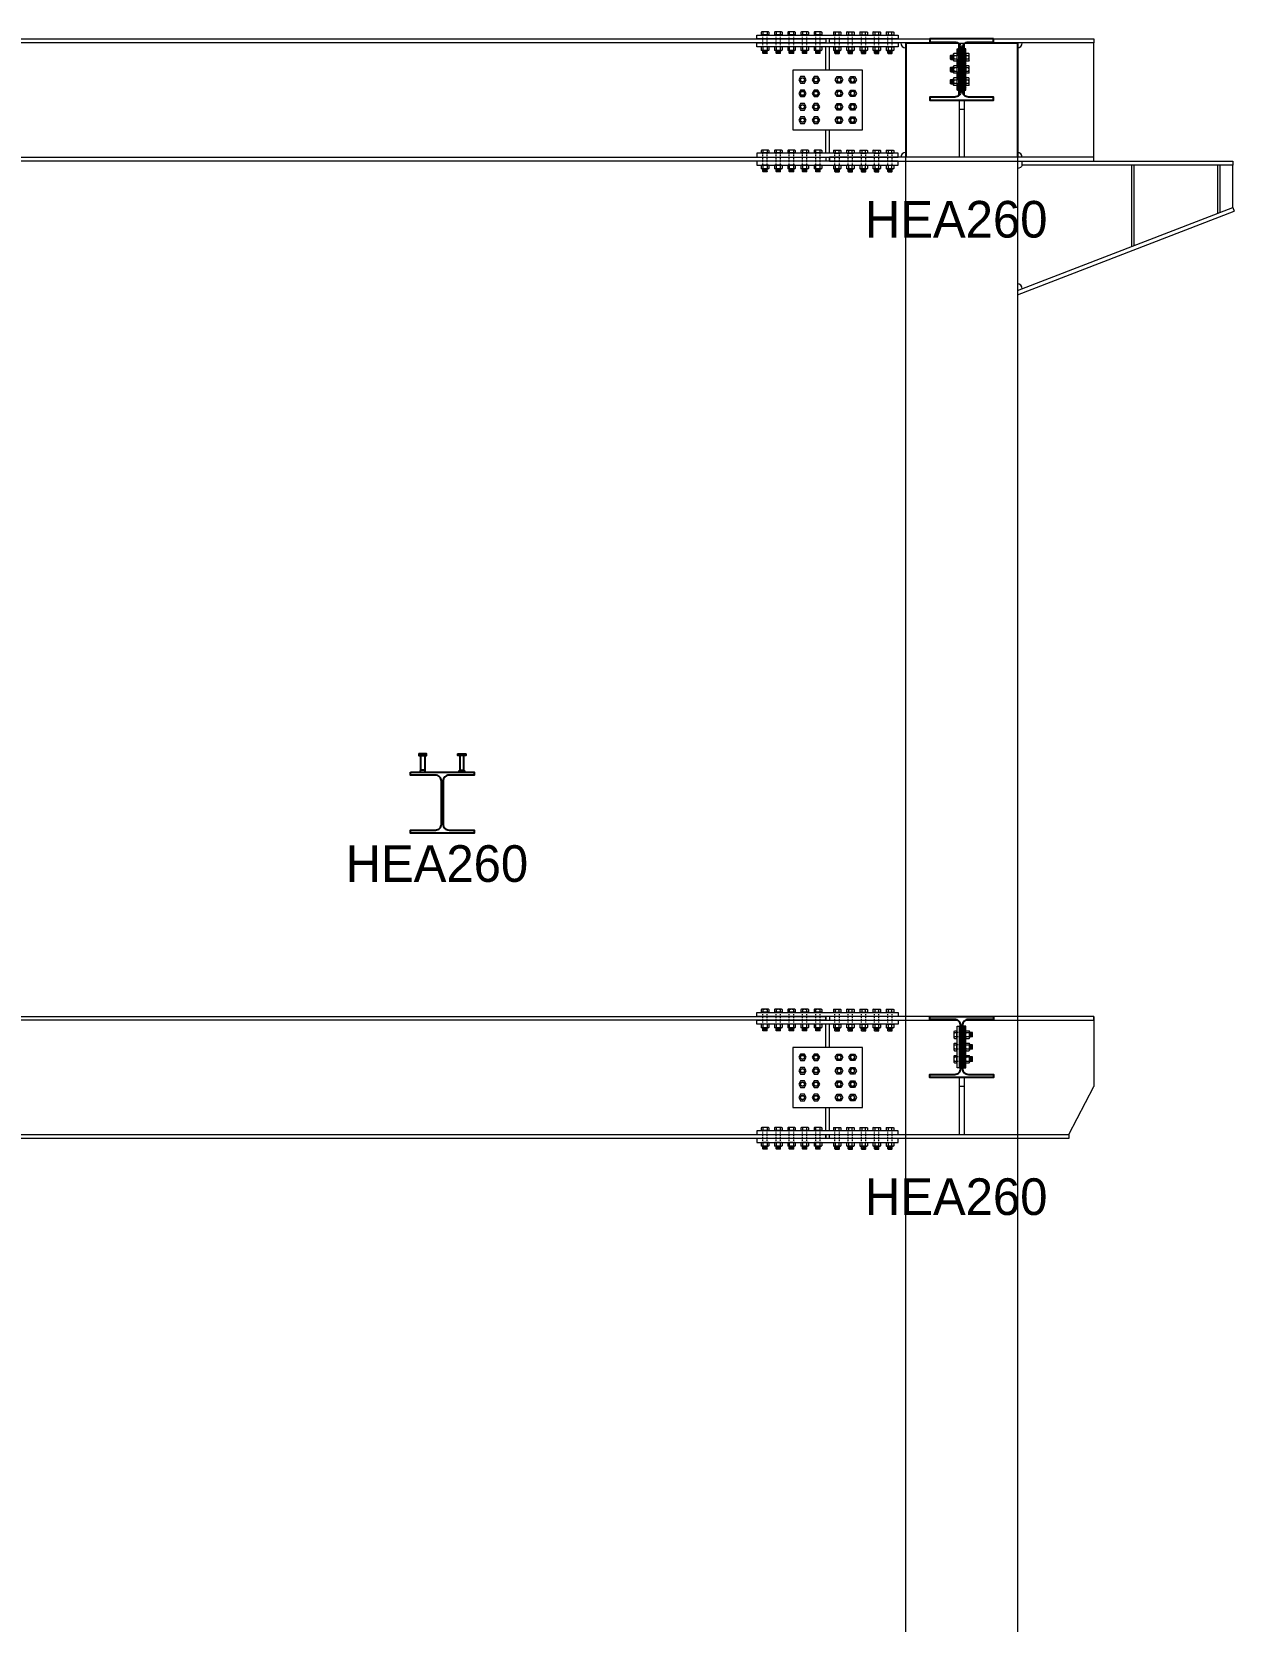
# Model space of a CAD drawing. Header units: millimetres. Extents: x -6949 to 549764, y -83146 to 127128.
# Drawn here: x 415359 to 420280, y 44081 to 50586 of the extents above; entities that cross this region are included whole.
import ezdxf

# ---------------------------------------------------------------- set-up
doc = ezdxf.new("R2010")
doc.units = ezdxf.units.MM
doc.linetypes.add('Tratto', pattern=[6.35, 3.175, -3.175])
for name, color, linetype, lineweight in [('bulloni', 5, 'Continuous', 9), ('piastra', 6, 'Continuous', 18), ('S-BEAM', 5, 'Continuous', 18), ('S-COLS', 7, 'Continuous', 18), ('SEZIONI acciaio - Steel sections', 7, 'Continuous', 25)]:
    doc.layers.add(name, color=color, linetype=linetype, lineweight=lineweight)
doc.layers.add('PIOLO', color=4, linetype='Continuous')
doc.layers.add('quote', color=7, linetype='Continuous', lineweight=5, true_color=0x383838)
doc.styles.get("Standard").update_dxf_attribs({"font": ''})
doc.styles.get('Standard').set_extended_font_data('Bahnschrift Light')
pattern_1 = [(135, (406406.666, 97391.149), (-4.4901281, -4.4901281), [])]

# ---------------------------------------------------------------- blocks, each defined once
blk = doc.blocks.new('*U1437')
at = {"layer": 'bulloni'}
blk.add_lwpolyline([(-15.6, 0), (-7.8, -13.5), (7.8, -13.5), (15.6, 0), (7.8, 13.5), (-7.8, 13.5)], close=True, dxfattribs=at)
for radius in [9, 7.88]:
    blk.add_circle((0, 0), radius, dxfattribs=at)
blk = doc.blocks.new('*U1438')
at = {"color": 0, "linetype": 'ByBlock', "lineweight": -2, "transparency": 16777216}
for p in [(0, 0), (55, 0), (0, -55), (55, -55), (0, -110), (55, -110), (0, -165), (55, -165)]:
    blk.add_blockref('*U1437', p, dxfattribs=at)
blk = doc.blocks.new('*U1444')
at = {"layer": 'bulloni'}
blk.add_lwpolyline([(-15.6, 0), (-7.8, -13.5), (7.8, -13.5), (15.6, 0), (7.8, 13.5), (-7.8, 13.5)], close=True, dxfattribs=at)
for radius in [9, 7.88]:
    blk.add_circle((0, 0), radius, dxfattribs=at)
blk = doc.blocks.new('*U1445')
at = {"color": 0, "linetype": 'ByBlock', "lineweight": -2, "transparency": 16777216}
for p in [(0, 0), (55, 0), (0, -55), (55, -55), (0, -110), (55, -110), (0, -165), (55, -165)]:
    blk.add_blockref('*U1444', p, dxfattribs=at)
blk = doc.blocks.new('*U1446')
at = {"layer": 'bulloni'}
for p, q in [((-13.7, 44.3), (-15.6, 43.1)), ((-15.6, 43.1), (-15.6, 32.8)), ((15.6, 32.8), (-15.6, 32.8)), ((13.7, 44.3), (-13.7, 44.3)), ((-12.5, 32.8), (-12.5, 32.3)), ((12.5, 32.3), (-12.5, 32.3)), ((-7.8, 32.8), (-7.8, 43.1)), ((7.8, 43.1), (7.8, 32.8)), ((12.5, 32.8), (12.5, 32.3)), ((13.7, 44.3), (15.6, 43.1)), ((15.6, 43.1), (15.6, 32.8)), ((-13.7, -16.7), (-15.6, -17.9)), ((-15.6, -17.9), (-15.6, -30.4)), ((-13.7, -31.7), (-15.6, -30.4)), ((13.7, -16.7), (-13.7, -16.7)), ((13.7, -31.7), (-13.7, -31.7)), ((-9, -43.3), (-9, -31.7)), ((-8, -44.3), (-9, -43.3)), ((9, -43.3), (-9, -43.3)), ((8, -44.3), (-8, -44.3)), ((-7.8, -30.4), (-7.8, -17.9)), ((-6.5, -34.4), (6.5, -33.7)), ((-6.5, -39.4), (6.5, -38.7)), ((-5, -36.8), (5, -36.3)), ((-5, -41.8), (5, -41.3)), ((7.8, -17.9), (7.8, -30.4)), ((9, -43.3), (8, -44.3)), ((9, -43.3), (9, -31.7)), ((13.7, -16.7), (15.6, -17.9)), ((13.7, -31.7), (15.6, -30.4)), ((15.6, -17.9), (15.6, -30.4))]:
    blk.add_line(p, q, dxfattribs=at)
at = {"layer": 'bulloni', "linetype": 'Tratto'}
for points in [[(-9, -16.7), (-9, 31.3)], [(9, -16.7), (9, 31.3)]]:
    blk.add_lwpolyline(points, dxfattribs=at)
at = {"layer": 'bulloni'}
for centre, radius, start, end in [((-11.7, 37.6), 6.67, 54.26215, 125.73785), ((-10, 31.3), 1, 0, 90), ((0, 19.5), 24.8, 71.68582, 108.31418), ((11.7, 37.6), 6.67, 54.26215, 125.73785), ((10, 31.3), 1, 90, 180), ((-11.7, -23.4), 6.67, 54.26215, 125.73785), ((-11.7, -25), 6.67, 234.26215, 305.73785), ((0, -41.5), 24.8, 71.68582, 108.31418), ((0, -6.9), 24.8, 251.68582, 288.31418), ((11.7, -23.4), 6.67, 54.26215, 125.73785), ((11.7, -25), 6.67, 234.26215, 305.73785)]:
    blk.add_arc(centre, radius, start, end, dxfattribs=at)
blk = doc.blocks.new('*U1439')
at = {"layer": 'bulloni', "color": 0, "linetype": 'ByBlock', "lineweight": -2, "transparency": 16777216}
for p in [(0, 0), (54, 0), (108, 0), (162, 0), (216, 0)]:
    blk.add_blockref('*U1446', p, dxfattribs=at)
blk = doc.blocks.new('*U1440')
at = {"layer": 'bulloni'}
for p, q in [((-13.7, 44.3), (-15.6, 43.1)), ((-15.6, 43.1), (-15.6, 32.8)), ((15.6, 32.8), (-15.6, 32.8)), ((13.7, 44.3), (-13.7, 44.3)), ((-12.5, 32.8), (-12.5, 32.3)), ((12.5, 32.3), (-12.5, 32.3)), ((-7.8, 32.8), (-7.8, 43.1)), ((7.8, 43.1), (7.8, 32.8)), ((12.5, 32.8), (12.5, 32.3)), ((13.7, 44.3), (15.6, 43.1)), ((15.6, 43.1), (15.6, 32.8)), ((-13.7, -16.7), (-15.6, -17.9)), ((-15.6, -17.9), (-15.6, -30.4)), ((-13.7, -31.7), (-15.6, -30.4)), ((13.7, -16.7), (-13.7, -16.7)), ((13.7, -31.7), (-13.7, -31.7)), ((-9, -43.3), (-9, -31.7)), ((-8, -44.3), (-9, -43.3)), ((9, -43.3), (-9, -43.3)), ((8, -44.3), (-8, -44.3)), ((-7.8, -30.4), (-7.8, -17.9)), ((-6.5, -34.4), (6.5, -33.7)), ((-6.5, -39.4), (6.5, -38.7)), ((-5, -36.8), (5, -36.3)), ((-5, -41.8), (5, -41.3)), ((7.8, -17.9), (7.8, -30.4)), ((9, -43.3), (8, -44.3)), ((9, -43.3), (9, -31.7)), ((13.7, -16.7), (15.6, -17.9)), ((13.7, -31.7), (15.6, -30.4)), ((15.6, -17.9), (15.6, -30.4))]:
    blk.add_line(p, q, dxfattribs=at)
at = {"layer": 'bulloni', "linetype": 'Tratto'}
for points in [[(-9, -16.7), (-9, 31.3)], [(9, -16.7), (9, 31.3)]]:
    blk.add_lwpolyline(points, dxfattribs=at)
at = {"layer": 'bulloni'}
for centre, radius, start, end in [((-11.7, 37.6), 6.67, 54.26215, 125.73785), ((-10, 31.3), 1, 0, 90), ((0, 19.5), 24.8, 71.68582, 108.31418), ((11.7, 37.6), 6.67, 54.26215, 125.73785), ((10, 31.3), 1, 90, 180), ((-11.7, -23.4), 6.67, 54.26215, 125.73785), ((-11.7, -25), 6.67, 234.26215, 305.73785), ((0, -41.5), 24.8, 71.68582, 108.31418), ((0, -6.9), 24.8, 251.68582, 288.31418), ((11.7, -23.4), 6.67, 54.26215, 125.73785), ((11.7, -25), 6.67, 234.26215, 305.73785)]:
    blk.add_arc(centre, radius, start, end, dxfattribs=at)
blk = doc.blocks.new('*U1441')
at = {"color": 0, "linetype": 'ByBlock', "lineweight": -2, "transparency": 16777216}
for p in [(0, 0), (54, 0), (108, 0), (162, 0), (216, 0)]:
    blk.add_blockref('*U1440', p, dxfattribs=at)
blk = doc.blocks.new('*U1443')
at = {"layer": 'bulloni'}
for p, q in [((-13.7, 44.3), (-15.6, 43.1)), ((-15.6, 43.1), (-15.6, 32.8)), ((15.6, 32.8), (-15.6, 32.8)), ((13.7, 44.3), (-13.7, 44.3)), ((-12.5, 32.8), (-12.5, 32.3)), ((12.5, 32.3), (-12.5, 32.3)), ((-7.8, 32.8), (-7.8, 43.1)), ((7.8, 43.1), (7.8, 32.8)), ((12.5, 32.8), (12.5, 32.3)), ((13.7, 44.3), (15.6, 43.1)), ((15.6, 43.1), (15.6, 32.8)), ((-13.7, -16.7), (-15.6, -17.9)), ((-15.6, -17.9), (-15.6, -30.4)), ((-13.7, -31.7), (-15.6, -30.4)), ((13.7, -16.7), (-13.7, -16.7)), ((13.7, -31.7), (-13.7, -31.7)), ((-9, -43.3), (-9, -31.7)), ((-8, -44.3), (-9, -43.3)), ((9, -43.3), (-9, -43.3)), ((8, -44.3), (-8, -44.3)), ((-7.8, -30.4), (-7.8, -17.9)), ((-6.5, -34.4), (6.5, -33.7)), ((-6.5, -39.4), (6.5, -38.7)), ((-5, -36.8), (5, -36.3)), ((-5, -41.8), (5, -41.3)), ((7.8, -17.9), (7.8, -30.4)), ((9, -43.3), (8, -44.3)), ((9, -43.3), (9, -31.7)), ((13.7, -16.7), (15.6, -17.9)), ((13.7, -31.7), (15.6, -30.4)), ((15.6, -17.9), (15.6, -30.4))]:
    blk.add_line(p, q, dxfattribs=at)
at = {"layer": 'bulloni', "linetype": 'Tratto'}
for points in [[(-9, -16.7), (-9, 31.3)], [(9, -16.7), (9, 31.3)]]:
    blk.add_lwpolyline(points, dxfattribs=at)
at = {"layer": 'bulloni'}
for centre, radius, start, end in [((-11.7, 37.6), 6.67, 54.26215, 125.73785), ((-10, 31.3), 1, 0, 90), ((0, 19.5), 24.8, 71.68582, 108.31418), ((11.7, 37.6), 6.67, 54.26215, 125.73785), ((10, 31.3), 1, 90, 180), ((-11.7, -23.4), 6.67, 54.26215, 125.73785), ((-11.7, -25), 6.67, 234.26215, 305.73785), ((0, -41.5), 24.8, 71.68582, 108.31418), ((0, -6.9), 24.8, 251.68582, 288.31418), ((11.7, -23.4), 6.67, 54.26215, 125.73785), ((11.7, -25), 6.67, 234.26215, 305.73785)]:
    blk.add_arc(centre, radius, start, end, dxfattribs=at)
blk = doc.blocks.new('*U1435')
at = {"color": 0, "linetype": 'ByBlock', "lineweight": -2, "transparency": 16777216}
for p in [(0, 0), (54, 0), (108, 0), (162, 0), (216, 0)]:
    blk.add_blockref('*U1443', p, dxfattribs=at)
blk = doc.blocks.new('*U1436')
at = {"layer": 'bulloni'}
for p, q in [((-13.7, 44.3), (-15.6, 43.1)), ((-15.6, 43.1), (-15.6, 32.8)), ((15.6, 32.8), (-15.6, 32.8)), ((13.7, 44.3), (-13.7, 44.3)), ((-12.5, 32.8), (-12.5, 32.3)), ((12.5, 32.3), (-12.5, 32.3)), ((-7.8, 32.8), (-7.8, 43.1)), ((7.8, 43.1), (7.8, 32.8)), ((12.5, 32.8), (12.5, 32.3)), ((13.7, 44.3), (15.6, 43.1)), ((15.6, 43.1), (15.6, 32.8)), ((-13.7, -16.7), (-15.6, -17.9)), ((-15.6, -17.9), (-15.6, -30.4)), ((-13.7, -31.7), (-15.6, -30.4)), ((13.7, -16.7), (-13.7, -16.7)), ((13.7, -31.7), (-13.7, -31.7)), ((-9, -43.3), (-9, -31.7)), ((-8, -44.3), (-9, -43.3)), ((9, -43.3), (-9, -43.3)), ((8, -44.3), (-8, -44.3)), ((-7.8, -30.4), (-7.8, -17.9)), ((-6.5, -34.4), (6.5, -33.7)), ((-6.5, -39.4), (6.5, -38.7)), ((-5, -36.8), (5, -36.3)), ((-5, -41.8), (5, -41.3)), ((7.8, -17.9), (7.8, -30.4)), ((9, -43.3), (8, -44.3)), ((9, -43.3), (9, -31.7)), ((13.7, -16.7), (15.6, -17.9)), ((13.7, -31.7), (15.6, -30.4)), ((15.6, -17.9), (15.6, -30.4))]:
    blk.add_line(p, q, dxfattribs=at)
at = {"layer": 'bulloni', "linetype": 'Tratto'}
for points in [[(-9, -16.7), (-9, 31.3)], [(9, -16.7), (9, 31.3)]]:
    blk.add_lwpolyline(points, dxfattribs=at)
at = {"layer": 'bulloni'}
for centre, radius, start, end in [((-11.7, 37.6), 6.67, 54.26215, 125.73785), ((-10, 31.3), 1, 0, 90), ((0, 19.5), 24.8, 71.68582, 108.31418), ((11.7, 37.6), 6.67, 54.26215, 125.73785), ((10, 31.3), 1, 90, 180), ((-11.7, -23.4), 6.67, 54.26215, 125.73785), ((-11.7, -25), 6.67, 234.26215, 305.73785), ((0, -41.5), 24.8, 71.68582, 108.31418), ((0, -6.9), 24.8, 251.68582, 288.31418), ((11.7, -23.4), 6.67, 54.26215, 125.73785), ((11.7, -25), 6.67, 234.26215, 305.73785)]:
    blk.add_arc(centre, radius, start, end, dxfattribs=at)
blk = doc.blocks.new('*U1442')
at = {"color": 0, "linetype": 'ByBlock', "lineweight": -2, "transparency": 16777216}
for p in [(0, 0), (54, 0), (108, 0), (162, 0), (216, 0)]:
    blk.add_blockref('*U1436', p, dxfattribs=at)
blk = doc.blocks.new('*U1483')
at = {"layer": 'bulloni'}
blk.add_lwpolyline([(-15.6, 0), (-7.8, -13.5), (7.8, -13.5), (15.6, 0), (7.8, 13.5), (-7.8, 13.5)], close=True, dxfattribs=at)
for radius in [9, 7.88]:
    blk.add_circle((0, 0), radius, dxfattribs=at)
blk = doc.blocks.new('*U1484')
at = {"color": 0, "linetype": 'ByBlock', "lineweight": -2, "transparency": 16777216}
for p in [(0, 0), (55, 0), (0, -55), (55, -55), (0, -110), (55, -110), (0, -165), (55, -165)]:
    blk.add_blockref('*U1483', p, dxfattribs=at)
blk = doc.blocks.new('*U1485')
at = {"layer": 'bulloni'}
blk.add_lwpolyline([(-15.6, 0), (-7.8, -13.5), (7.8, -13.5), (15.6, 0), (7.8, 13.5), (-7.8, 13.5)], close=True, dxfattribs=at)
for radius in [9, 7.88]:
    blk.add_circle((0, 0), radius, dxfattribs=at)
blk = doc.blocks.new('*U1486')
at = {"color": 0, "linetype": 'ByBlock', "lineweight": -2, "transparency": 16777216}
for p in [(0, 0), (55, 0), (0, -55), (55, -55), (0, -110), (55, -110), (0, -165), (55, -165)]:
    blk.add_blockref('*U1485', p, dxfattribs=at)
blk = doc.blocks.new('*U1487')
at = {"layer": 'bulloni'}
for p, q in [((-13.7, 44.3), (-15.6, 43.1)), ((-15.6, 43.1), (-15.6, 32.8)), ((15.6, 32.8), (-15.6, 32.8)), ((13.7, 44.3), (-13.7, 44.3)), ((-12.5, 32.8), (-12.5, 32.3)), ((12.5, 32.3), (-12.5, 32.3)), ((-7.8, 32.8), (-7.8, 43.1)), ((7.8, 43.1), (7.8, 32.8)), ((12.5, 32.8), (12.5, 32.3)), ((13.7, 44.3), (15.6, 43.1)), ((15.6, 43.1), (15.6, 32.8)), ((-13.7, -16.7), (-15.6, -17.9)), ((-15.6, -17.9), (-15.6, -30.4)), ((-13.7, -31.7), (-15.6, -30.4)), ((13.7, -16.7), (-13.7, -16.7)), ((13.7, -31.7), (-13.7, -31.7)), ((-9, -43.3), (-9, -31.7)), ((-8, -44.3), (-9, -43.3)), ((9, -43.3), (-9, -43.3)), ((8, -44.3), (-8, -44.3)), ((-7.8, -30.4), (-7.8, -17.9)), ((-6.5, -34.4), (6.5, -33.7)), ((-6.5, -39.4), (6.5, -38.7)), ((-5, -36.8), (5, -36.3)), ((-5, -41.8), (5, -41.3)), ((7.8, -17.9), (7.8, -30.4)), ((9, -43.3), (8, -44.3)), ((9, -43.3), (9, -31.7)), ((13.7, -16.7), (15.6, -17.9)), ((13.7, -31.7), (15.6, -30.4)), ((15.6, -17.9), (15.6, -30.4))]:
    blk.add_line(p, q, dxfattribs=at)
at = {"layer": 'bulloni', "linetype": 'Tratto'}
for points in [[(-9, -16.7), (-9, 31.3)], [(9, -16.7), (9, 31.3)]]:
    blk.add_lwpolyline(points, dxfattribs=at)
at = {"layer": 'bulloni'}
for centre, radius, start, end in [((-11.7, 37.6), 6.67, 54.26215, 125.73785), ((-10, 31.3), 1, 0, 90), ((0, 19.5), 24.8, 71.68582, 108.31418), ((11.7, 37.6), 6.67, 54.26215, 125.73785), ((10, 31.3), 1, 90, 180), ((-11.7, -23.4), 6.67, 54.26215, 125.73785), ((-11.7, -25), 6.67, 234.26215, 305.73785), ((0, -41.5), 24.8, 71.68582, 108.31418), ((0, -6.9), 24.8, 251.68582, 288.31418), ((11.7, -23.4), 6.67, 54.26215, 125.73785), ((11.7, -25), 6.67, 234.26215, 305.73785)]:
    blk.add_arc(centre, radius, start, end, dxfattribs=at)
blk = doc.blocks.new('*U1498')
at = {"color": 0, "linetype": 'ByBlock', "lineweight": -2, "transparency": 16777216}
for p in [(0, 0), (54, 0), (108, 0), (162, 0), (216, 0)]:
    blk.add_blockref('*U1487', p, dxfattribs=at)
blk = doc.blocks.new('*U1466')
at = {"layer": 'bulloni'}
for p, q in [((-13.7, 44.3), (-15.6, 43.1)), ((-15.6, 43.1), (-15.6, 32.8)), ((15.6, 32.8), (-15.6, 32.8)), ((13.7, 44.3), (-13.7, 44.3)), ((-12.5, 32.8), (-12.5, 32.3)), ((12.5, 32.3), (-12.5, 32.3)), ((-7.8, 32.8), (-7.8, 43.1)), ((7.8, 43.1), (7.8, 32.8)), ((12.5, 32.8), (12.5, 32.3)), ((13.7, 44.3), (15.6, 43.1)), ((15.6, 43.1), (15.6, 32.8)), ((-13.7, -16.7), (-15.6, -17.9)), ((-15.6, -17.9), (-15.6, -30.4)), ((-13.7, -31.7), (-15.6, -30.4)), ((13.7, -16.7), (-13.7, -16.7)), ((13.7, -31.7), (-13.7, -31.7)), ((-9, -43.3), (-9, -31.7)), ((-8, -44.3), (-9, -43.3)), ((9, -43.3), (-9, -43.3)), ((8, -44.3), (-8, -44.3)), ((-7.8, -30.4), (-7.8, -17.9)), ((-6.5, -34.4), (6.5, -33.7)), ((-6.5, -39.4), (6.5, -38.7)), ((-5, -36.8), (5, -36.3)), ((-5, -41.8), (5, -41.3)), ((7.8, -17.9), (7.8, -30.4)), ((9, -43.3), (8, -44.3)), ((9, -43.3), (9, -31.7)), ((13.7, -16.7), (15.6, -17.9)), ((13.7, -31.7), (15.6, -30.4)), ((15.6, -17.9), (15.6, -30.4))]:
    blk.add_line(p, q, dxfattribs=at)
at = {"layer": 'bulloni', "linetype": 'Tratto'}
for points in [[(-9, -16.7), (-9, 31.3)], [(9, -16.7), (9, 31.3)]]:
    blk.add_lwpolyline(points, dxfattribs=at)
at = {"layer": 'bulloni'}
for centre, radius, start, end in [((-11.7, 37.6), 6.67, 54.26215, 125.73785), ((-10, 31.3), 1, 0, 90), ((0, 19.5), 24.8, 71.68582, 108.31418), ((11.7, 37.6), 6.67, 54.26215, 125.73785), ((10, 31.3), 1, 90, 180), ((-11.7, -23.4), 6.67, 54.26215, 125.73785), ((-11.7, -25), 6.67, 234.26215, 305.73785), ((0, -41.5), 24.8, 71.68582, 108.31418), ((0, -6.9), 24.8, 251.68582, 288.31418), ((11.7, -23.4), 6.67, 54.26215, 125.73785), ((11.7, -25), 6.67, 234.26215, 305.73785)]:
    blk.add_arc(centre, radius, start, end, dxfattribs=at)
blk = doc.blocks.new('*U1467')
at = {"color": 0, "linetype": 'ByBlock', "lineweight": -2, "transparency": 16777216}
for p in [(0, 0), (54, 0), (108, 0), (162, 0), (216, 0)]:
    blk.add_blockref('*U1466', p, dxfattribs=at)
blk = doc.blocks.new('*U1469')
at = {"layer": 'bulloni'}
for p, q in [((-13.7, 44.3), (-15.6, 43.1)), ((-15.6, 43.1), (-15.6, 32.8)), ((15.6, 32.8), (-15.6, 32.8)), ((13.7, 44.3), (-13.7, 44.3)), ((-12.5, 32.8), (-12.5, 32.3)), ((12.5, 32.3), (-12.5, 32.3)), ((-7.8, 32.8), (-7.8, 43.1)), ((7.8, 43.1), (7.8, 32.8)), ((12.5, 32.8), (12.5, 32.3)), ((13.7, 44.3), (15.6, 43.1)), ((15.6, 43.1), (15.6, 32.8)), ((-13.7, -16.7), (-15.6, -17.9)), ((-15.6, -17.9), (-15.6, -30.4)), ((-13.7, -31.7), (-15.6, -30.4)), ((13.7, -16.7), (-13.7, -16.7)), ((13.7, -31.7), (-13.7, -31.7)), ((-9, -43.3), (-9, -31.7)), ((-8, -44.3), (-9, -43.3)), ((9, -43.3), (-9, -43.3)), ((8, -44.3), (-8, -44.3)), ((-7.8, -30.4), (-7.8, -17.9)), ((-6.5, -34.4), (6.5, -33.7)), ((-6.5, -39.4), (6.5, -38.7)), ((-5, -36.8), (5, -36.3)), ((-5, -41.8), (5, -41.3)), ((7.8, -17.9), (7.8, -30.4)), ((9, -43.3), (8, -44.3)), ((9, -43.3), (9, -31.7)), ((13.7, -16.7), (15.6, -17.9)), ((13.7, -31.7), (15.6, -30.4)), ((15.6, -17.9), (15.6, -30.4))]:
    blk.add_line(p, q, dxfattribs=at)
at = {"layer": 'bulloni', "linetype": 'Tratto'}
for points in [[(-9, -16.7), (-9, 31.3)], [(9, -16.7), (9, 31.3)]]:
    blk.add_lwpolyline(points, dxfattribs=at)
at = {"layer": 'bulloni'}
for centre, radius, start, end in [((-11.7, 37.6), 6.67, 54.26215, 125.73785), ((-10, 31.3), 1, 0, 90), ((0, 19.5), 24.8, 71.68582, 108.31418), ((11.7, 37.6), 6.67, 54.26215, 125.73785), ((10, 31.3), 1, 90, 180), ((-11.7, -23.4), 6.67, 54.26215, 125.73785), ((-11.7, -25), 6.67, 234.26215, 305.73785), ((0, -41.5), 24.8, 71.68582, 108.31418), ((0, -6.9), 24.8, 251.68582, 288.31418), ((11.7, -23.4), 6.67, 54.26215, 125.73785), ((11.7, -25), 6.67, 234.26215, 305.73785)]:
    blk.add_arc(centre, radius, start, end, dxfattribs=at)
blk = doc.blocks.new('*U1450')
at = {"color": 0, "linetype": 'ByBlock', "lineweight": -2, "transparency": 16777216}
for p in [(0, 0), (54, 0), (108, 0), (162, 0), (216, 0)]:
    blk.add_blockref('*U1469', p, dxfattribs=at)
blk = doc.blocks.new('*U1473')
at = {"layer": 'bulloni'}
for p, q in [((-13.7, 44.3), (-15.6, 43.1)), ((-15.6, 43.1), (-15.6, 32.8)), ((15.6, 32.8), (-15.6, 32.8)), ((13.7, 44.3), (-13.7, 44.3)), ((-12.5, 32.8), (-12.5, 32.3)), ((12.5, 32.3), (-12.5, 32.3)), ((-7.8, 32.8), (-7.8, 43.1)), ((7.8, 43.1), (7.8, 32.8)), ((12.5, 32.8), (12.5, 32.3)), ((13.7, 44.3), (15.6, 43.1)), ((15.6, 43.1), (15.6, 32.8)), ((-13.7, -16.7), (-15.6, -17.9)), ((-15.6, -17.9), (-15.6, -30.4)), ((-13.7, -31.7), (-15.6, -30.4)), ((13.7, -16.7), (-13.7, -16.7)), ((13.7, -31.7), (-13.7, -31.7)), ((-9, -43.3), (-9, -31.7)), ((-8, -44.3), (-9, -43.3)), ((9, -43.3), (-9, -43.3)), ((8, -44.3), (-8, -44.3)), ((-7.8, -30.4), (-7.8, -17.9)), ((-6.5, -34.4), (6.5, -33.7)), ((-6.5, -39.4), (6.5, -38.7)), ((-5, -36.8), (5, -36.3)), ((-5, -41.8), (5, -41.3)), ((7.8, -17.9), (7.8, -30.4)), ((9, -43.3), (8, -44.3)), ((9, -43.3), (9, -31.7)), ((13.7, -16.7), (15.6, -17.9)), ((13.7, -31.7), (15.6, -30.4)), ((15.6, -17.9), (15.6, -30.4))]:
    blk.add_line(p, q, dxfattribs=at)
at = {"layer": 'bulloni', "linetype": 'Tratto'}
for points in [[(-9, -16.7), (-9, 31.3)], [(9, -16.7), (9, 31.3)]]:
    blk.add_lwpolyline(points, dxfattribs=at)
at = {"layer": 'bulloni'}
for centre, radius, start, end in [((-11.7, 37.6), 6.67, 54.26215, 125.73785), ((-10, 31.3), 1, 0, 90), ((0, 19.5), 24.8, 71.68582, 108.31418), ((11.7, 37.6), 6.67, 54.26215, 125.73785), ((10, 31.3), 1, 90, 180), ((-11.7, -23.4), 6.67, 54.26215, 125.73785), ((-11.7, -25), 6.67, 234.26215, 305.73785), ((0, -41.5), 24.8, 71.68582, 108.31418), ((0, -6.9), 24.8, 251.68582, 288.31418), ((11.7, -23.4), 6.67, 54.26215, 125.73785), ((11.7, -25), 6.67, 234.26215, 305.73785)]:
    blk.add_arc(centre, radius, start, end, dxfattribs=at)
blk = doc.blocks.new('*U1468')
at = {"color": 0, "linetype": 'ByBlock', "lineweight": -2, "transparency": 16777216}
for p in [(0, 0), (54, 0), (108, 0), (162, 0), (216, 0)]:
    blk.add_blockref('*U1473', p, dxfattribs=at)
blk = doc.blocks.new('dbcjd')
at = {"layer": 'bulloni'}
for p, q in [((12724.8, -46896.2), (12726, -46894.3)), ((12724.8, -46923.6), (12724.8, -46896.2)), ((12738.5, -46894.3), (12726, -46894.3)), ((12739.8, -46896.2), (12738.5, -46894.3)), ((12739.8, -46923.6), (12739.8, -46896.2)), ((12775.8, -46922.4), (12775.8, -46897.4)), ((12776.3, -46897.4), (12775.8, -46897.4)), ((12776.3, -46925.5), (12776.3, -46894.3)), ((12786.5, -46894.3), (12776.3, -46894.3)), ((12787.8, -46896.2), (12786.5, -46894.3)), ((12787.8, -46923.6), (12787.8, -46896.2)), ((12712.1, -46901.9), (12713.1, -46900.9)), ((12712.1, -46917.9), (12712.1, -46901.9)), ((12713.1, -46918.9), (12712.1, -46917.9)), ((12712.1, -46951.9), (12713.1, -46950.9)), ((12712.1, -46967.9), (12712.1, -46951.9)), ((12713.1, -46900.9), (12724.8, -46900.9)), ((12713.1, -46918.9), (12713.1, -46900.9)), ((12713.1, -46918.9), (12724.8, -46918.9)), ((12713.1, -46950.9), (12724.8, -46950.9)), ((12713.1, -46968.9), (12713.1, -46950.9)), ((12714.6, -46904.9), (12715.2, -46914.9)), ((12714.6, -46954.9), (12715.2, -46964.9)), ((12717, -46903.4), (12717.8, -46916.4)), ((12717, -46953.4), (12717.8, -46966.4)), ((12719.6, -46904.9), (12720.2, -46914.9)), ((12719.6, -46954.9), (12720.2, -46964.9)), ((12722, -46903.4), (12722.8, -46916.4)), ((12722, -46953.4), (12722.8, -46966.4)), ((12724.8, -46923.6), (12726, -46925.5)), ((12724.8, -46946.2), (12726, -46944.3)), ((12724.8, -46973.6), (12724.8, -46946.2)), ((12726, -46902.1), (12738.5, -46902.1)), ((12738.5, -46917.7), (12726, -46917.7)), ((12738.5, -46925.5), (12726, -46925.5)), ((12738.5, -46944.3), (12726, -46944.3)), ((12726, -46952.1), (12738.5, -46952.1)), ((12739.8, -46923.6), (12738.5, -46925.5)), ((12739.8, -46946.2), (12738.5, -46944.3)), ((12739.8, -46973.6), (12739.8, -46946.2)), ((12776.3, -46922.4), (12775.8, -46922.4)), ((12775.8, -46972.4), (12775.8, -46947.4)), ((12776.3, -46947.4), (12775.8, -46947.4)), ((12776.3, -46902.1), (12786.5, -46902.1)), ((12786.5, -46917.7), (12776.3, -46917.7)), ((12786.5, -46925.5), (12776.3, -46925.5)), ((12776.3, -46975.5), (12776.3, -46944.3)), ((12786.5, -46944.3), (12776.3, -46944.3)), ((12776.3, -46952.1), (12786.5, -46952.1)), ((12787.8, -46923.6), (12786.5, -46925.5)), ((12787.8, -46946.2), (12786.5, -46944.3)), ((12787.8, -46973.6), (12787.8, -46946.2)), ((12713.1, -46968.9), (12712.1, -46967.9)), ((12712.1, -47001.9), (12713.1, -47000.9)), ((12712.1, -47017.9), (12712.1, -47001.9)), ((12713.1, -47018.9), (12712.1, -47017.9)), ((12713.1, -46968.9), (12724.8, -46968.9)), ((12713.1, -47000.9), (12724.8, -47000.9)), ((12713.1, -47018.9), (12713.1, -47000.9)), ((12713.1, -47018.9), (12724.8, -47018.9)), ((12714.6, -47004.9), (12715.2, -47014.9)), ((12717, -47003.4), (12717.8, -47016.4)), ((12719.6, -47004.9), (12720.2, -47014.9)), ((12722, -47003.4), (12722.8, -47016.4)), ((12724.8, -46973.6), (12726, -46975.5)), ((12724.8, -46996.2), (12726, -46994.3)), ((12724.8, -47023.6), (12724.8, -46996.2)), ((12724.8, -47023.6), (12726, -47025.5)), ((12738.5, -46967.7), (12726, -46967.7)), ((12738.5, -46975.5), (12726, -46975.5)), ((12738.5, -46994.3), (12726, -46994.3)), ((12726, -47002.1), (12738.5, -47002.1)), ((12738.5, -47017.7), (12726, -47017.7)), ((12738.5, -47025.5), (12726, -47025.5)), ((12739.8, -46973.6), (12738.5, -46975.5)), ((12739.8, -46996.2), (12738.5, -46994.3)), ((12739.8, -47023.6), (12738.5, -47025.5)), ((12739.8, -47023.6), (12739.8, -46996.2)), ((12776.3, -46972.4), (12775.8, -46972.4)), ((12775.8, -47022.4), (12775.8, -46997.4)), ((12776.3, -46997.4), (12775.8, -46997.4)), ((12776.3, -47022.4), (12775.8, -47022.4)), ((12786.5, -46967.7), (12776.3, -46967.7)), ((12786.5, -46975.5), (12776.3, -46975.5)), ((12776.3, -47025.5), (12776.3, -46994.3)), ((12786.5, -46994.3), (12776.3, -46994.3)), ((12776.3, -47002.1), (12786.5, -47002.1)), ((12786.5, -47017.7), (12776.3, -47017.7)), ((12786.5, -47025.5), (12776.3, -47025.5)), ((12787.8, -46973.6), (12786.5, -46975.5)), ((12787.8, -46996.2), (12786.5, -46994.3)), ((12787.8, -47023.6), (12786.5, -47025.5)), ((12787.8, -47023.6), (12787.8, -46996.2))]:
    blk.add_line(p, q, dxfattribs=at)
at = {"layer": 'bulloni', "linetype": 'Tratto'}
for points in [[(12739.8, -46900.9), (12774.8, -46900.9)], [(12739.8, -46918.9), (12774.8, -46918.9)], [(12739.8, -46950.9), (12774.8, -46950.9)], [(12739.8, -46968.9), (12774.8, -46968.9)], [(12739.8, -47000.9), (12774.8, -47000.9)], [(12739.8, -47018.9), (12774.8, -47018.9)]]:
    blk.add_lwpolyline(points, dxfattribs=at)
at = {"layer": 'bulloni'}
for centre, radius, start, end in [((12731.4, -46898.2), 6.67, 144.26215, 215.73785), ((12733.1, -46898.2), 6.67, 324.26215, 35.73785), ((12781.1, -46898.2), 6.67, 324.26215, 35.73785), ((12749.6, -46909.9), 24.8, 161.68582, 198.31418), ((12731.4, -46921.6), 6.67, 144.26215, 215.73785), ((12731.4, -46948.2), 6.67, 144.26215, 215.73785), ((12749.6, -46959.9), 24.8, 161.68582, 198.31418), ((12715, -46909.9), 24.8, 341.68582, 18.31418), ((12733.1, -46921.6), 6.67, 324.26215, 35.73785), ((12733.1, -46948.2), 6.67, 324.26215, 35.73785), ((12715, -46959.9), 24.8, 341.68582, 18.31418), ((12774.8, -46899.9), 1, 270, 0), ((12774.8, -46919.9), 1, 0, 90), ((12774.8, -46949.9), 1, 270, 0), ((12763, -46909.9), 24.8, 341.68582, 18.31418), ((12781.1, -46921.6), 6.67, 324.26215, 35.73785), ((12781.1, -46948.2), 6.67, 324.26215, 35.73785), ((12763, -46959.9), 24.8, 341.68582, 18.31418), ((12731.4, -46971.6), 6.67, 144.26215, 215.73785), ((12731.4, -46998.2), 6.67, 144.26215, 215.73785), ((12749.6, -47009.9), 24.8, 161.68582, 198.31418), ((12731.4, -47021.6), 6.67, 144.26215, 215.73785), ((12733.1, -46971.6), 6.67, 324.26215, 35.73785), ((12733.1, -46998.2), 6.67, 324.26215, 35.73785), ((12715, -47009.9), 24.8, 341.68582, 18.31418), ((12733.1, -47021.6), 6.67, 324.26215, 35.73785), ((12774.8, -46969.9), 1, 0, 90), ((12774.8, -46999.9), 1, 270, 0), ((12774.8, -47019.9), 1, 0, 90), ((12781.1, -46971.6), 6.67, 324.26215, 35.73785), ((12781.1, -46998.2), 6.67, 324.26215, 35.73785), ((12763, -47009.9), 24.8, 341.68582, 18.31418), ((12781.1, -47021.6), 6.67, 324.26215, 35.73785)]:
    blk.add_arc(centre, radius, start, end, dxfattribs=at)
blk = doc.blocks.new('DD')
at = {"layer": 'PIOLO'}
blk.add_lwpolyline([(49540.9, -39710.5), (49511.2, -39710.5, 0.414214), (49510.2, -39711.5), (49510.2, -39718.5), (49541.9, -39718.5), (49541.9, -39711.5, 0.414214)], format="xyb", close=True, dxfattribs=at)
for points in [[(49518.1, -39718.5), (49534, -39718.5), (49534, -39778.5), (49518.1, -39778.5)], [(49515.5, -39785.5), (49536.5, -39785.5), (49536.5, -39780.5), (49534.5, -39778.5), (49517.5, -39778.5), (49515.5, -39780.5)]]:
    blk.add_lwpolyline(points, close=True, dxfattribs=at)

msp = doc.modelspace()

# ---------------------------------------------------------------- hatches: boundary and pattern name
h = msp.add_hatch()
h.set_pattern_fill('ANSI31', color=256, scale=2, angle=90)
h.set_pattern_definition(pattern_1)
h.paths.add_polyline_path([(419153.9, 50516.3), (419146.4, 50516.3), (419146.4, 50490.3), (419153.9, 50490.3)])
h.paths.add_polyline_path([(419153.9, 50472.3), (419146.4, 50472.3), (419146.4, 50467.6), (419146.4, 50440.3), (419153.9, 50440.3)])
h.paths.add_polyline_path([(419153.9, 50422.3), (419146.4, 50422.3), (419146.4, 50417.6), (419146.4, 50390.3), (419153.9, 50390.3)])
h.paths.add_polyline_path([(419153.9, 50372.3), (419146.4, 50372.3), (419146.4, 50367.6), (419146.4, 50346.3), (419153.9, 50346.3)])
h = msp.add_hatch()
h.set_pattern_fill('ANSI31', color=256, scale=2, angle=90)
h.set_pattern_definition(pattern_1)
h.paths.add_polyline_path([(419181.4, 50516.3), (419173.9, 50516.3), (419173.9, 50490.3), (419181.4, 50490.3)])
h.paths.add_polyline_path([(419181.4, 50472.3), (419173.9, 50472.3), (419173.9, 50440.3), (419181.4, 50440.3)])
h = msp.add_hatch()
h.set_pattern_fill('ANSI31', color=256, scale=2, angle=90)
h.set_pattern_definition(pattern_1)
h.paths.add_polyline_path([(419181.4, 50422.3), (419173.9, 50422.3), (419173.9, 50390.3), (419181.4, 50390.3)])
h.paths.add_polyline_path([(419181.4, 50372.3), (419173.9, 50372.3), (419173.9, 50346.3), (419181.4, 50346.3)])

# ---------------------------------------------------------------- linework, layer by layer
for p, q in [((418935.4, 50540.3), (418935.4, 50072.3)), ((419153.9, 50326.6), (419153.9, 50535.9)), ((419173.9, 50326.6), (419173.9, 50535.9)), ((419392.4, 50540.3), (419392.4, 50072.3))]:
    msp.add_line(p, q)
at = {"layer": 'bulloni'}
for p, q in [((419118.8, 50489.3), (419119.8, 50490.3)), ((419118.8, 50473.3), (419118.8, 50489.3)), ((419119.8, 50490.3), (419131.4, 50490.3)), ((419119.8, 50472.3), (419119.8, 50490.3)), ((419121.3, 50486.3), (419121.8, 50476.3)), ((419123.7, 50487.8), (419124.4, 50474.8)), ((419126.3, 50486.3), (419126.8, 50476.3)), ((419128.7, 50487.8), (419129.4, 50474.8)), ((419131.4, 50495), (419132.7, 50496.9)), ((419131.4, 50467.6), (419131.4, 50495)), ((419145.2, 50496.9), (419132.7, 50496.9)), ((419132.7, 50489.1), (419145.2, 50489.1)), ((419146.4, 50495), (419145.2, 50496.9)), ((419146.4, 50467.6), (419146.4, 50495)), ((419182.4, 50468.8), (419182.4, 50493.8)), ((419182.9, 50493.8), (419182.4, 50493.8)), ((419182.9, 50465.7), (419182.9, 50496.9)), ((419193.2, 50496.9), (419182.9, 50496.9)), ((419182.9, 50489.1), (419193.2, 50489.1)), ((419194.4, 50495), (419193.2, 50496.9)), ((419194.4, 50467.6), (419194.4, 50495)), ((419119.8, 50472.3), (419118.8, 50473.3)), ((419118.8, 50439.3), (419119.8, 50440.3)), ((419118.8, 50423.3), (419118.8, 50439.3)), ((419119.8, 50422.3), (419118.8, 50423.3)), ((419119.8, 50472.3), (419131.4, 50472.3)), ((419119.8, 50440.3), (419131.4, 50440.3)), ((419119.8, 50422.3), (419119.8, 50440.3)), ((419119.8, 50422.3), (419131.4, 50422.3)), ((419121.3, 50436.3), (419121.8, 50426.3)), ((419123.7, 50437.8), (419124.4, 50424.8)), ((419126.3, 50436.3), (419126.8, 50426.3)), ((419128.7, 50437.8), (419129.4, 50424.8)), ((419131.4, 50467.6), (419132.7, 50465.7)), ((419131.4, 50445), (419132.7, 50446.9)), ((419131.4, 50417.6), (419131.4, 50445)), ((419131.4, 50417.6), (419132.7, 50415.7)), ((419145.2, 50473.5), (419132.7, 50473.5)), ((419145.2, 50465.7), (419132.7, 50465.7)), ((419145.2, 50446.9), (419132.7, 50446.9)), ((419132.7, 50439.1), (419145.2, 50439.1)), ((419145.2, 50423.5), (419132.7, 50423.5)), ((419145.2, 50415.7), (419132.7, 50415.7)), ((419146.4, 50467.6), (419145.2, 50465.7)), ((419146.4, 50445), (419145.2, 50446.9)), ((419146.4, 50417.6), (419145.2, 50415.7)), ((419146.4, 50417.6), (419146.4, 50445)), ((419182.9, 50468.8), (419182.4, 50468.8)), ((419182.4, 50418.8), (419182.4, 50443.8)), ((419182.9, 50443.8), (419182.4, 50443.8)), ((419182.9, 50418.8), (419182.4, 50418.8)), ((419193.2, 50473.5), (419182.9, 50473.5)), ((419193.2, 50465.7), (419182.9, 50465.7)), ((419182.9, 50415.7), (419182.9, 50446.9)), ((419193.2, 50446.9), (419182.9, 50446.9)), ((419182.9, 50439.1), (419193.2, 50439.1)), ((419193.2, 50423.5), (419182.9, 50423.5)), ((419193.2, 50415.7), (419182.9, 50415.7)), ((419194.4, 50467.6), (419193.2, 50465.7)), ((419194.4, 50445), (419193.2, 50446.9)), ((419194.4, 50417.6), (419193.2, 50415.7)), ((419194.4, 50417.6), (419194.4, 50445)), ((419118.8, 50389.3), (419119.8, 50390.3)), ((419118.8, 50373.3), (419118.8, 50389.3)), ((419119.8, 50372.3), (419118.8, 50373.3)), ((419119.8, 50390.3), (419131.4, 50390.3)), ((419119.8, 50372.3), (419119.8, 50390.3)), ((419119.8, 50372.3), (419131.4, 50372.3)), ((419121.3, 50386.3), (419121.8, 50376.3)), ((419123.7, 50387.8), (419124.4, 50374.8)), ((419126.3, 50386.3), (419126.8, 50376.3)), ((419128.7, 50387.8), (419129.4, 50374.8)), ((419131.4, 50395), (419132.7, 50396.9)), ((419131.4, 50367.6), (419131.4, 50395)), ((419131.4, 50367.6), (419132.7, 50365.7)), ((419145.2, 50396.9), (419132.7, 50396.9)), ((419132.7, 50389.1), (419145.2, 50389.1)), ((419145.2, 50373.5), (419132.7, 50373.5)), ((419145.2, 50365.7), (419132.7, 50365.7)), ((419146.4, 50395), (419145.2, 50396.9)), ((419146.4, 50367.6), (419145.2, 50365.7)), ((419146.4, 50367.6), (419146.4, 50395)), ((419182.4, 50368.8), (419182.4, 50393.8)), ((419182.9, 50393.8), (419182.4, 50393.8)), ((419182.9, 50368.8), (419182.4, 50368.8)), ((419182.9, 50365.7), (419182.9, 50396.9)), ((419193.2, 50396.9), (419182.9, 50396.9)), ((419182.9, 50389.1), (419193.2, 50389.1)), ((419193.2, 50373.5), (419182.9, 50373.5)), ((419193.2, 50365.7), (419182.9, 50365.7)), ((419194.4, 50395), (419193.2, 50396.9)), ((419194.4, 50367.6), (419193.2, 50365.7)), ((419194.4, 50367.6), (419194.4, 50395))]:
    msp.add_line(p, q, dxfattribs=at)
at = {"layer": 'bulloni', "linetype": 'Tratto'}
for points in [[(419146.4, 50490.3), (419181.4, 50490.3)], [(419146.4, 50472.3), (419181.4, 50472.3)], [(419146.4, 50440.3), (419181.4, 50440.3)], [(419146.4, 50422.3), (419181.4, 50422.3)], [(419146.4, 50390.3), (419181.4, 50390.3)], [(419146.4, 50372.3), (419181.4, 50372.3)]]:
    msp.add_lwpolyline(points, dxfattribs=at)
at = {"layer": 'bulloni'}
for centre, radius, start, end in [((419138.1, 50493), 6.67, 144.26215, 215.73785), ((419156.2, 50481.3), 24.8, 161.68582, 198.31418), ((419139.8, 50493), 6.67, 324.26215, 35.73785), ((419121.6, 50481.3), 24.8, 341.68582, 18.31418), ((419181.4, 50491.3), 1, 270, 0), ((419187.8, 50493), 6.67, 324.26215, 35.73785), ((419169.6, 50481.3), 24.8, 341.68582, 18.31418), ((419138.1, 50469.6), 6.67, 144.26215, 215.73785), ((419138.1, 50443), 6.67, 144.26215, 215.73785), ((419156.2, 50431.3), 24.8, 161.68582, 198.31418), ((419138.1, 50419.6), 6.67, 144.26215, 215.73785), ((419139.8, 50469.6), 6.67, 324.26215, 35.73785), ((419139.8, 50443), 6.67, 324.26215, 35.73785), ((419121.6, 50431.3), 24.8, 341.68582, 18.31418), ((419139.8, 50419.6), 6.67, 324.26215, 35.73785), ((419181.4, 50471.3), 1, 0, 90), ((419181.4, 50441.3), 1, 270, 0), ((419181.4, 50421.3), 1, 0, 90), ((419187.8, 50469.6), 6.67, 324.26215, 35.73785), ((419187.8, 50443), 6.67, 324.26215, 35.73785), ((419169.6, 50431.3), 24.8, 341.68582, 18.31418), ((419187.8, 50419.6), 6.67, 324.26215, 35.73785), ((419138.1, 50393), 6.67, 144.26215, 215.73785), ((419156.2, 50381.3), 24.8, 161.68582, 198.31418), ((419138.1, 50369.6), 6.67, 144.26215, 215.73785), ((419139.8, 50393), 6.67, 324.26215, 35.73785), ((419121.6, 50381.3), 24.8, 341.68582, 18.31418), ((419139.8, 50369.6), 6.67, 324.26215, 35.73785), ((419181.4, 50391.3), 1, 270, 0), ((419181.4, 50371.3), 1, 0, 90), ((419187.8, 50393), 6.67, 324.26215, 35.73785), ((419169.6, 50381.3), 24.8, 341.68582, 18.31418), ((419187.8, 50369.6), 6.67, 324.26215, 35.73785)]:
    msp.add_arc(centre, radius, start, end, dxfattribs=at)
at = {"layer": 'piastra'}
for p, q in [((419392.4, 49509.4), (420279.5, 49851.4)), ((419704.9, 46556.3), (419704.9, 46269)), ((419603.3, 46072.3), (419704.9, 46269))]:
    msp.add_line(p, q, dxfattribs=at)
for points in [[(418904.9, 50556.3), (418325.9, 50556.3), (418325.9, 50572.3), (418904.9, 50572.3)], [(418904.9, 50524.3), (418325.9, 50524.3), (418325.9, 50540.3), (418904.9, 50540.3)], [(419146.4, 50516.3), (419153.9, 50516.3), (419153.9, 50346.3), (419146.4, 50346.3)], [(419153.9, 50516.3), (419160.2, 50516.3), (419160.2, 50346.3), (419153.9, 50346.3)], [(419167.7, 50516.3), (419173.9, 50516.3), (419173.9, 50346.3), (419167.7, 50346.3)], [(419181.4, 50516.3), (419173.9, 50516.3), (419173.9, 50346.3), (419181.4, 50346.3)], [(418757.9, 50428.8), (418472.9, 50428.8), (418472.9, 50183.8), (418757.9, 50183.8)], [(418904.9, 50088.3), (418325.9, 50088.3), (418325.9, 50072.3), (418904.9, 50072.3)], [(418904.9, 50056.3), (418325.9, 50056.3), (418325.9, 50040.3), (418904.9, 50040.3)], [(418904.9, 46556.3), (418325.9, 46556.3), (418325.9, 46572.3), (418904.9, 46572.3)], [(418904.9, 46524.3), (418325.9, 46524.3), (418325.9, 46540.3), (418904.9, 46540.3)], [(419146.4, 46516.3), (419153.9, 46516.3), (419153.9, 46346.3), (419146.4, 46346.3)], [(419160.2, 46516.3), (419153.9, 46516.3), (419153.9, 46346.3), (419160.2, 46346.3)], [(419173.9, 46516.3), (419167.7, 46516.3), (419167.7, 46346.3), (419173.9, 46346.3)], [(419181.4, 46516.3), (419173.9, 46516.3), (419173.9, 46346.3), (419181.4, 46346.3)], [(418757.9, 46428.8), (418472.9, 46428.8), (418472.9, 46183.8), (418757.9, 46183.8)], [(418904.9, 46088.3), (418325.9, 46088.3), (418325.9, 46072.3), (418904.9, 46072.3)], [(418904.9, 46056.3), (418325.9, 46056.3), (418325.9, 46040.3), (418904.9, 46040.3)]]:
    msp.add_lwpolyline(points, close=True, dxfattribs=at)
for points in [[(419148.7, 50540.3), (418622.9, 50540.3), (418622.9, 50556.3), (419704.9, 50556.3), (419704.9, 50540.3), (419179.2, 50540.3)], [(418622.9, 50428.8), (418622.9, 50524.3)], [(419704.9, 50391.3), (419704.9, 50540.3)], [(419704.9, 50072.3), (419704.9, 50391.3)], [(419153.9, 50306.3), (419153.9, 50072.3)], [(419173.9, 50306.3), (419173.9, 50072.3)], [(419153.9, 50269), (419173.9, 50269)], [(418622.9, 50088.3), (418622.9, 50183.8)], [(419137.8, 50072.3), (418622.9, 50072.3), (418622.9, 50056.3), (419704.9, 50056.3), (419704.9, 50072.3), (419137.8, 50072.3)], [(418622.9, 50056.3), (418622.9, 50072.3)], [(420273.8, 50040.3), (419412.4, 50040.3), (419412.4, 50056.3), (420273.8, 50056.3)], [(419859, 50040.3), (419859, 49706.4)], [(419869, 50040.3), (419869, 49710.2)], [(420211.2, 50040.3), (420211.2, 49842.1)], [(420221.2, 50040.3), (420221.2, 49846)], [(420273.8, 50056.3), (420273.8, 50040.3)], [(420273.8, 49866.3), (420279.5, 49851.4)], [(419179.2, 46540.3), (419704.9, 46540.3), (419704.9, 46556.3), (418622.9, 46556.3), (418622.9, 46540.3), (419148.7, 46540.3)], [(418622.9, 46428.8), (418622.9, 46524.3)], [(419153.9, 46306.3), (419153.9, 46072.3)], [(419173.9, 46269), (419153.9, 46269)], [(419173.9, 46306.3), (419173.9, 46072.3)], [(418622.9, 46088.3), (418622.9, 46183.8)], [(419190, 46072.3), (419603.3, 46072.3), (419603.3, 46056.3), (418622.9, 46056.3), (418622.9, 46072.3), (419190, 46072.3)]]:
    msp.add_lwpolyline(points, dxfattribs=at)
msp.add_lwpolyline([(419392.4, 49526.5), (420273.8, 49866.3), (420273.8, 50040.3), (419412.4, 50040.3, -0.284549), (419392.4, 50026.3), (419392.4, 49526.5)], format="xyb", dxfattribs=at)
for centre, start, end in [((418935.4, 50540.3), 180, 270), ((419392.4, 50540.3), 270, 0), ((418935.4, 50072.3), 90, 180), ((419392.4, 50072.3), 0, 90), ((419392.4, 49534.2), 0, 90)]:
    msp.add_arc(centre, 20, start, end, dxfattribs=at)
at = {"layer": 'S-BEAM'}
for points in [[(411219.9, 50556.3), (418607.9, 50556.3), (418607.9, 50540.3), (411219.9, 50540.3)], [(411219.9, 50072.3), (418607.9, 50072.3), (418607.9, 50056.3), (411219.9, 50056.3)], [(411219.9, 46556.3), (418607.9, 46556.3), (418607.9, 46540.3), (411219.9, 46540.3)], [(411219.9, 46072.3), (418607.9, 46072.3), (418607.9, 46056.3), (411219.9, 46056.3)]]:
    msp.add_lwpolyline(points, close=True, dxfattribs=at)
for points in [[(418607.9, 50428.8), (418607.9, 50524.3)], [(418607.9, 50088.3), (418607.9, 50183.8)], [(411219.9, 46428.8), (411219.9, 46556.3), (418607.9, 46556.3), (418607.9, 46556.3)], [(418607.9, 46540.3), (418607.9, 46556.3)], [(418607.9, 46428.8), (418607.9, 46524.3)], [(418607.9, 46088.3), (418607.9, 46183.8)], [(418607.9, 46056.3), (418607.9, 46056.3), (411219.9, 46056.3), (411219.9, 46072.3)], [(418607.9, 46056.3), (418607.9, 46072.3)]]:
    msp.add_lwpolyline(points, dxfattribs=at)
at = {"layer": 'S-COLS'}
for p, q in [((418935.4, 50556.3), (419163.9, 50556.3)), ((419163.9, 50556.3), (419374.8, 50556.3))]:
    msp.add_line(p, q, dxfattribs=at)
msp.add_lwpolyline([(418935.4, 50539.1), (419392.4, 50539.1), (419392.4, 38556.3), (418935.4, 38556.3)], close=True, dxfattribs=at)
at = {"layer": 'SEZIONI acciaio - Steel sections'}
for points in [[(419293.9, 50556.3), (419033.9, 50556.3), (419033.9, 50543.8), (419136.2, 50543.8, -0.414214), (419160.2, 50519.8), (419160.2, 50342.8, -0.414214), (419136.2, 50318.8), (419033.9, 50318.8), (419033.9, 50306.3), (419293.9, 50306.3), (419293.9, 50318.8), (419191.7, 50318.8, -0.414214), (419167.7, 50342.8), (419167.7, 50519.8, -0.414214), (419191.7, 50543.8), (419293.9, 50543.8)], [(416908.9, 47556.3), (417168.9, 47556.3), (417168.9, 47543.8), (417066.7, 47543.8, 0.414214), (417042.7, 47519.8), (417042.7, 47342.8, 0.414214), (417066.7, 47318.8), (417168.9, 47318.8), (417168.9, 47306.3), (416908.9, 47306.3), (416908.9, 47318.8), (417011.2, 47318.8, 0.414214), (417035.2, 47342.8), (417035.2, 47519.8, 0.414214), (417011.2, 47543.8), (416908.9, 47543.8)], [(419033.9, 46556.3), (419293.9, 46556.3), (419293.9, 46543.8), (419191.7, 46543.8, 0.414214), (419167.7, 46519.8), (419167.7, 46342.8, 0.414214), (419191.7, 46318.8), (419293.9, 46318.8), (419293.9, 46306.3), (419033.9, 46306.3), (419033.9, 46318.8), (419136.2, 46318.8, 0.414214), (419160.2, 46342.8), (419160.2, 46519.8, 0.414214), (419136.2, 46543.8), (419033.9, 46543.8)]]:
    msp.add_lwpolyline(points, format="xyb", close=True, dxfattribs=at)

# ---------------------------------------------------------------- block references
for name, p in [('*U1441', (418359.9, 50541)), ('*U1445', (418512.9, 50388.8)), ('*U1442', (418359.9, 50057)), ('*U1467', (418359.9, 46541)), ('*U1486', (418512.9, 46388.8)), ('*U1468', (418359.9, 46057))]:
    msp.add_blockref(name, p)
at = {"xscale": -1}
for name, p in [('*U1438', (418717.9, 50388.8)), ('*U1435', (418870.9, 50057)), ('*U1498', (418870.9, 46541)), ('*U1484', (418717.9, 46388.8)), ('*U1450', (418870.9, 46057))]:
    msp.add_blockref(name, p, dxfattribs=at)
at = {"layer": 'bulloni', "xscale": -1}
msp.add_blockref('*U1439', (418870.9, 50541), dxfattribs=at)
at = {"layer": 'piastra', "xscale": -1}
msp.add_blockref('dbcjd', (431921.2, 93391.1), dxfattribs=at)
at = {"layer": 'S-BEAM'}
msp.add_blockref('DD', (367432.9, 87341.8), dxfattribs=at)
at = {"layer": 'S-BEAM', "xscale": -1}
msp.add_blockref('DD', (466645, 87341.8), dxfattribs=at)

# ---------------------------------------------------------------- texts
at = {"layer": 'quote', "char_height": 150, "attachment_point": 1}
for insert in [(418768.3, 49893.5), (416643.3, 47256.7), (418768.3, 45893.5)]:
    msp.add_mtext_dynamic_manual_height_columns('HEA260', width=854.219, gutter_width=1, heights=[0], dxfattribs=dict(at, insert=insert))

doc.saveas('drawing.dxf')
